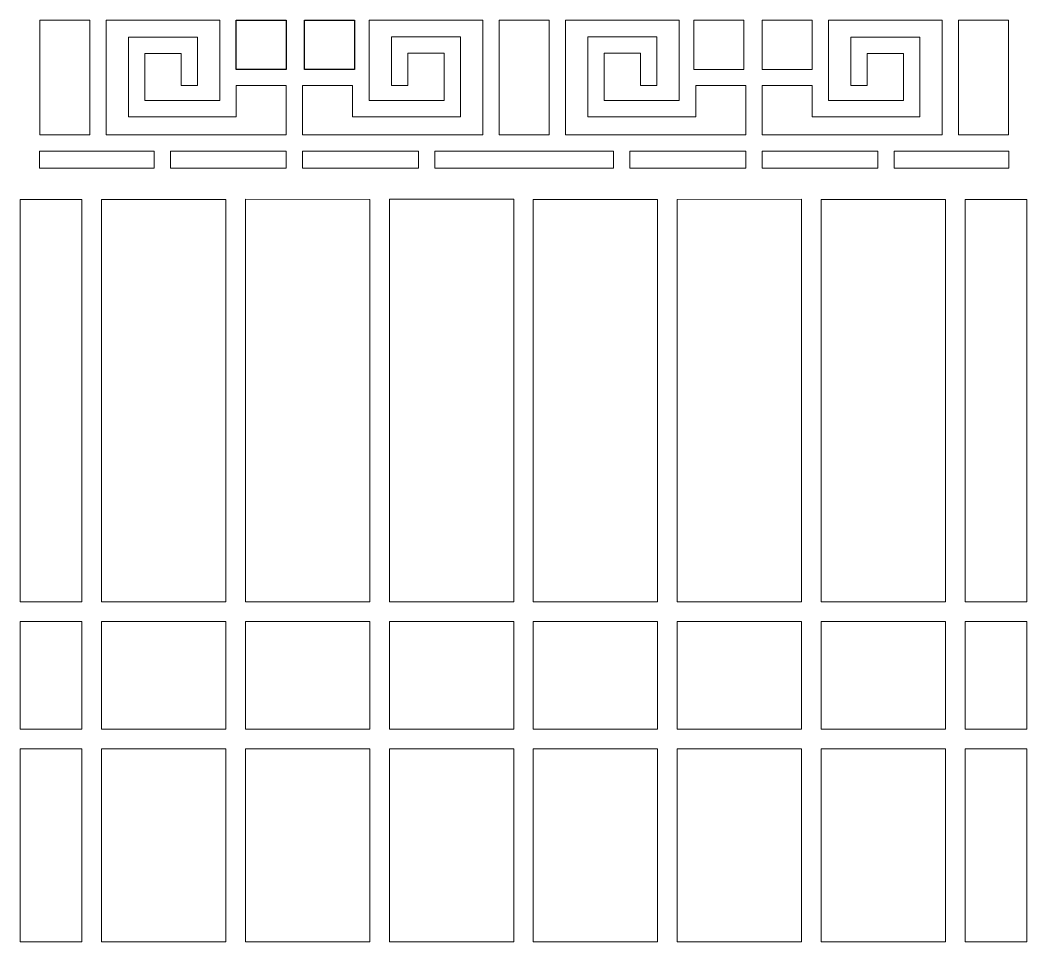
# Model space of a CAD drawing. Header units: centimetres. Extents: x 14 to 245, y -125 to 79.
# Drawn here: x 152.3 to 244.7, y -125.2 to -40.5 of the extents above; entities that cross this region are included whole.
import ezdxf

# ---------------------------------------------------------------- set-up
doc = ezdxf.new("R2010")
doc.units = ezdxf.units.CM
doc.header["$MEASUREMENT"] = 0
doc.layers.add('layer 1', color=7, linetype='Continuous')

msp = doc.modelspace()

# ---------------------------------------------------------------- linework, layer by layer
at = {"layer": 'layer 1', "color": 230, "lineweight": 9}
for points in [[(154.07671, -51.06971), (158.66553, -51.06971), (158.66553, -40.52635), (154.07671, -40.52635), (154.07671, -51.06971)], [(154.07378, -54.11718), (164.58172, -54.11718), (164.58172, -52.56898), (154.07378, -52.56898), (154.07378, -54.11718)], [(178.20519, -54.11692), (188.82783, -54.11692), (188.82783, -52.56872), (178.20519, -52.56872), (178.20519, -54.11692)], [(220.37193, -54.11895), (230.99457, -54.11895), (230.99457, -52.57075), (220.37193, -52.57075), (220.37193, -54.11895)]]:
    msp.add_lwpolyline(points, close=True, dxfattribs=at)
for points, knots in [([(170.60883, -47.91744), (170.60883, -47.91744), (170.60883, -40.52874), (170.60883, -40.52874), (170.60883, -40.52874), (170.60883, -40.52874), (160.17016, -40.52908), (160.17016, -40.52908), (160.17016, -40.52908), (160.17016, -40.52908), (160.17016, -51.06881), (160.17016, -51.06881), (160.17016, -51.06881), (160.17016, -51.06881), (176.70464, -51.06881), (176.70464, -51.06881), (176.70464, -51.06881), (176.70464, -51.06881), (176.70464, -46.54097), (176.70464, -46.54097), (176.70464, -46.54097), (176.70464, -46.54097), (172.11136, -46.54097), (172.11136, -46.54097), (172.11136, -46.54097), (172.11136, -46.54097), (172.11136, -49.41773), (172.11136, -49.41773), (172.11136, -49.41773), (172.11136, -49.41773), (162.22679, -49.41773), (162.22679, -49.41773), (162.22679, -49.41773), (162.22679, -49.41773), (162.22679, -42.07556), (162.22679, -42.07556), (162.22679, -42.07556), (162.22679, -42.07556), (168.55232, -42.07533), (168.55232, -42.07533), (168.55232, -42.07533), (168.55232, -42.07533), (168.55279, -46.54082), (168.55279, -46.54082), (168.55279, -46.54082), (168.55279, -46.54082), (167.05292, -46.54089), (167.05292, -46.54089), (167.05292, -46.54089), (167.05292, -46.54089), (167.05292, -43.57531), (167.05292, -43.57531), (167.05292, -43.57531), (167.05292, -43.57531), (163.72682, -43.57531), (163.72682, -43.57531), (163.72682, -43.57531), (163.72682, -43.57531), (163.72682, -47.91758), (163.72682, -47.91758), (163.72682, -47.91758), (163.72682, -47.91758), (170.60883, -47.91744), (170.60883, -47.91744)], [0, 0, 0, 0, 0.05882353, 0.05882353, 0.05882353, 0.05882353, 0.11764706, 0.11764706, 0.11764706, 0.11764706, 0.17647059, 0.17647059, 0.17647059, 0.17647059, 0.23529412, 0.23529412, 0.23529412, 0.23529412, 0.29411765, 0.29411765, 0.29411765, 0.29411765, 0.35294118, 0.35294118, 0.35294118, 0.35294118, 0.41176471, 0.41176471, 0.41176471, 0.41176471, 0.47058824, 0.47058824, 0.47058824, 0.47058824, 0.52941176, 0.52941176, 0.52941176, 0.52941176, 0.58823529, 0.58823529, 0.58823529, 0.58823529, 0.64705882, 0.64705882, 0.64705882, 0.64705882, 0.70588235, 0.70588235, 0.70588235, 0.70588235, 0.76470588, 0.76470588, 0.76470588, 0.76470588, 0.82352941, 0.82352941, 0.82352941, 0.82352941, 0.88235294, 0.88235294, 0.88235294, 0.88235294, 1, 1, 1, 1]), ([(184.30016, -47.91541), (184.30016, -47.91541), (184.30016, -40.52671), (184.30016, -40.52671), (184.30016, -40.52671), (184.30016, -40.52671), (194.73883, -40.52705), (194.73883, -40.52705), (194.73883, -40.52705), (194.73883, -40.52705), (194.73883, -51.06678), (194.73883, -51.06678), (194.73883, -51.06678), (194.73883, -51.06678), (178.20435, -51.06678), (178.20435, -51.06678), (178.20435, -51.06678), (178.20435, -51.06678), (178.20435, -46.53894), (178.20435, -46.53894), (178.20435, -46.53894), (178.20435, -46.53894), (182.79763, -46.53894), (182.79763, -46.53894), (182.79763, -46.53894), (182.79763, -46.53894), (182.79763, -49.4157), (182.79763, -49.4157), (182.79763, -49.4157), (182.79763, -49.4157), (192.6822, -49.4157), (192.6822, -49.4157), (192.6822, -49.4157), (192.6822, -49.4157), (192.6822, -42.07353), (192.6822, -42.07353), (192.6822, -42.07353), (192.6822, -42.07353), (186.35667, -42.0733), (186.35667, -42.0733), (186.35667, -42.0733), (186.35667, -42.0733), (186.3562, -46.53879), (186.3562, -46.53879), (186.3562, -46.53879), (186.3562, -46.53879), (187.85607, -46.53886), (187.85607, -46.53886), (187.85607, -46.53886), (187.85607, -46.53886), (187.85607, -43.57328), (187.85607, -43.57328), (187.85607, -43.57328), (187.85607, -43.57328), (191.18217, -43.57328), (191.18217, -43.57328), (191.18217, -43.57328), (191.18217, -43.57328), (191.18217, -47.91555), (191.18217, -47.91555), (191.18217, -47.91555), (191.18217, -47.91555), (184.30016, -47.91541), (184.30016, -47.91541)], [0, 0, 0, 0, 0.05882353, 0.05882353, 0.05882353, 0.05882353, 0.11764706, 0.11764706, 0.11764706, 0.11764706, 0.17647059, 0.17647059, 0.17647059, 0.17647059, 0.23529412, 0.23529412, 0.23529412, 0.23529412, 0.29411765, 0.29411765, 0.29411765, 0.29411765, 0.35294118, 0.35294118, 0.35294118, 0.35294118, 0.41176471, 0.41176471, 0.41176471, 0.41176471, 0.47058824, 0.47058824, 0.47058824, 0.47058824, 0.52941176, 0.52941176, 0.52941176, 0.52941176, 0.58823529, 0.58823529, 0.58823529, 0.58823529, 0.64705882, 0.64705882, 0.64705882, 0.64705882, 0.70588235, 0.70588235, 0.70588235, 0.70588235, 0.76470588, 0.76470588, 0.76470588, 0.76470588, 0.82352941, 0.82352941, 0.82352941, 0.82352941, 0.88235294, 0.88235294, 0.88235294, 0.88235294, 1, 1, 1, 1]), ([(200.83228, -51.06768), (200.83228, -51.06768), (196.24345, -51.06768), (196.24345, -51.06768), (196.24345, -51.06768), (196.24345, -51.06768), (196.24345, -40.52431), (196.24345, -40.52431), (196.24345, -40.52431), (196.24345, -40.52431), (200.83228, -40.52431), (200.83228, -40.52431), (200.83228, -40.52431), (200.83228, -40.52431), (200.83228, -51.06768), (200.83228, -51.06768)], [0, 0, 0, 0, 0.2, 0.2, 0.2, 0.2, 0.4, 0.4, 0.4, 0.4, 0.6, 0.6, 0.6, 0.6, 1, 1, 1, 1]), ([(212.77557, -47.91541), (212.77557, -47.91541), (212.77557, -40.52671), (212.77557, -40.52671), (212.77557, -40.52671), (212.77557, -40.52671), (202.3369, -40.52705), (202.3369, -40.52705), (202.3369, -40.52705), (202.3369, -40.52705), (202.3369, -51.06678), (202.3369, -51.06678), (202.3369, -51.06678), (202.3369, -51.06678), (218.87138, -51.06678), (218.87138, -51.06678), (218.87138, -51.06678), (218.87138, -51.06678), (218.87138, -46.53894), (218.87138, -46.53894), (218.87138, -46.53894), (218.87138, -46.53894), (214.2781, -46.53894), (214.2781, -46.53894), (214.2781, -46.53894), (214.2781, -46.53894), (214.2781, -49.4157), (214.2781, -49.4157), (214.2781, -49.4157), (214.2781, -49.4157), (204.39353, -49.4157), (204.39353, -49.4157), (204.39353, -49.4157), (204.39353, -49.4157), (204.39353, -42.07353), (204.39353, -42.07353), (204.39353, -42.07353), (204.39353, -42.07353), (210.71906, -42.0733), (210.71906, -42.0733), (210.71906, -42.0733), (210.71906, -42.0733), (210.71953, -46.53879), (210.71953, -46.53879), (210.71953, -46.53879), (210.71953, -46.53879), (209.21966, -46.53886), (209.21966, -46.53886), (209.21966, -46.53886), (209.21966, -46.53886), (209.21966, -43.57328), (209.21966, -43.57328), (209.21966, -43.57328), (209.21966, -43.57328), (205.89356, -43.57328), (205.89356, -43.57328), (205.89356, -43.57328), (205.89356, -43.57328), (205.89356, -47.91555), (205.89356, -47.91555), (205.89356, -47.91555), (205.89356, -47.91555), (212.77557, -47.91541), (212.77557, -47.91541)], [0, 0, 0, 0, 0.05882353, 0.05882353, 0.05882353, 0.05882353, 0.11764706, 0.11764706, 0.11764706, 0.11764706, 0.17647059, 0.17647059, 0.17647059, 0.17647059, 0.23529412, 0.23529412, 0.23529412, 0.23529412, 0.29411765, 0.29411765, 0.29411765, 0.29411765, 0.35294118, 0.35294118, 0.35294118, 0.35294118, 0.41176471, 0.41176471, 0.41176471, 0.41176471, 0.47058824, 0.47058824, 0.47058824, 0.47058824, 0.52941176, 0.52941176, 0.52941176, 0.52941176, 0.58823529, 0.58823529, 0.58823529, 0.58823529, 0.64705882, 0.64705882, 0.64705882, 0.64705882, 0.70588235, 0.70588235, 0.70588235, 0.70588235, 0.76470588, 0.76470588, 0.76470588, 0.76470588, 0.82352941, 0.82352941, 0.82352941, 0.82352941, 0.88235294, 0.88235294, 0.88235294, 0.88235294, 1, 1, 1, 1]), ([(218.71074, -40.52673), (218.71074, -40.52673), (218.71074, -45.04296), (218.71074, -45.04296), (218.71074, -45.04296), (218.71074, -45.04296), (214.11426, -45.04296), (214.11426, -45.04296), (214.11426, -45.04296), (214.11426, -45.04296), (214.11426, -40.52673), (214.11426, -40.52673), (214.11426, -40.52673), (214.11426, -40.52673), (218.71074, -40.52673), (218.71074, -40.52673)], [0, 0, 0, 0, 0.2, 0.2, 0.2, 0.2, 0.4, 0.4, 0.4, 0.4, 0.6, 0.6, 0.6, 0.6, 1, 1, 1, 1]), ([(224.96701, -40.52673), (224.96701, -40.52673), (224.96702, -45.04296), (224.96702, -45.04296), (224.96702, -45.04296), (224.96702, -45.04296), (220.37054, -45.04296), (220.37054, -45.04296), (220.37054, -45.04296), (220.37054, -45.04296), (220.37054, -40.52673), (220.37054, -40.52673), (220.37054, -40.52673), (220.37054, -40.52673), (224.96701, -40.52673), (224.96701, -40.52673)], [0, 0, 0, 0, 0.2, 0.2, 0.2, 0.2, 0.4, 0.4, 0.4, 0.4, 0.6, 0.6, 0.6, 0.6, 1, 1, 1, 1]), ([(226.4669, -47.91744), (226.4669, -47.91744), (226.4669, -40.52874), (226.4669, -40.52874), (226.4669, -40.52874), (226.4669, -40.52874), (236.90557, -40.52908), (236.90557, -40.52908), (236.90557, -40.52908), (236.90557, -40.52908), (236.90557, -51.06881), (236.90557, -51.06881), (236.90557, -51.06881), (236.90557, -51.06881), (220.37109, -51.06881), (220.37109, -51.06881), (220.37109, -51.06881), (220.37109, -51.06881), (220.37109, -46.54097), (220.37109, -46.54097), (220.37109, -46.54097), (220.37109, -46.54097), (224.96437, -46.54097), (224.96437, -46.54097), (224.96437, -46.54097), (224.96437, -46.54097), (224.96437, -49.41773), (224.96437, -49.41773), (224.96437, -49.41773), (224.96437, -49.41773), (234.84894, -49.41773), (234.84894, -49.41773), (234.84894, -49.41773), (234.84894, -49.41773), (234.84894, -42.07556), (234.84894, -42.07556), (234.84894, -42.07556), (234.84894, -42.07556), (228.52341, -42.07533), (228.52341, -42.07533), (228.52341, -42.07533), (228.52341, -42.07533), (228.52294, -46.54082), (228.52294, -46.54082), (228.52294, -46.54082), (228.52294, -46.54082), (230.02281, -46.54089), (230.02281, -46.54089), (230.02281, -46.54089), (230.02281, -46.54089), (230.02281, -43.57531), (230.02281, -43.57531), (230.02281, -43.57531), (230.02281, -43.57531), (233.34891, -43.57531), (233.34891, -43.57531), (233.34891, -43.57531), (233.34891, -43.57531), (233.34891, -47.91758), (233.34891, -47.91758), (233.34891, -47.91758), (233.34891, -47.91758), (226.4669, -47.91744), (226.4669, -47.91744)], [0, 0, 0, 0, 0.05882353, 0.05882353, 0.05882353, 0.05882353, 0.11764706, 0.11764706, 0.11764706, 0.11764706, 0.17647059, 0.17647059, 0.17647059, 0.17647059, 0.23529412, 0.23529412, 0.23529412, 0.23529412, 0.29411765, 0.29411765, 0.29411765, 0.29411765, 0.35294118, 0.35294118, 0.35294118, 0.35294118, 0.41176471, 0.41176471, 0.41176471, 0.41176471, 0.47058824, 0.47058824, 0.47058824, 0.47058824, 0.52941176, 0.52941176, 0.52941176, 0.52941176, 0.58823529, 0.58823529, 0.58823529, 0.58823529, 0.64705882, 0.64705882, 0.64705882, 0.64705882, 0.70588235, 0.70588235, 0.70588235, 0.70588235, 0.76470588, 0.76470588, 0.76470588, 0.76470588, 0.82352941, 0.82352941, 0.82352941, 0.82352941, 0.88235294, 0.88235294, 0.88235294, 0.88235294, 1, 1, 1, 1]), ([(242.99902, -51.06971), (242.99902, -51.06971), (238.41019, -51.06971), (238.41019, -51.06971), (238.41019, -51.06971), (238.41019, -51.06971), (238.41019, -40.52634), (238.41019, -40.52634), (238.41019, -40.52634), (238.41019, -40.52634), (242.99902, -40.52634), (242.99902, -40.52634), (242.99902, -40.52634), (242.99902, -40.52634), (242.99902, -51.06971), (242.99902, -51.06971)], [0, 0, 0, 0, 0.2, 0.2, 0.2, 0.2, 0.4, 0.4, 0.4, 0.4, 0.6, 0.6, 0.6, 0.6, 1, 1, 1, 1]), ([(176.7038, -54.11895), (176.7038, -54.11895), (166.08114, -54.11895), (166.08114, -54.11895), (166.08114, -54.11895), (166.08114, -54.11895), (166.08114, -52.57074), (166.08114, -52.57074), (166.08114, -52.57074), (166.08114, -52.57074), (176.7038, -52.57074), (176.7038, -52.57074), (176.7038, -52.57074), (176.7038, -52.57074), (176.7038, -54.11895), (176.7038, -54.11895)], [0, 0, 0, 0, 0.2, 0.2, 0.2, 0.2, 0.4, 0.4, 0.4, 0.4, 0.6, 0.6, 0.6, 0.6, 1, 1, 1, 1]), ([(190.32725, -54.11515), (190.32725, -54.11515), (190.32725, -52.56694), (190.32725, -52.56694), (190.32725, -52.56694), (190.32725, -52.56694), (206.74848, -52.56694), (206.74848, -52.56694), (206.74848, -52.56694), (206.74848, -52.56694), (206.74848, -54.11515), (206.74848, -54.11515), (206.74848, -54.11515), (206.74848, -54.11515), (190.32725, -54.11515), (190.32725, -54.11515)], [0, 0, 0, 0, 0.2, 0.2, 0.2, 0.2, 0.4, 0.4, 0.4, 0.4, 0.6, 0.6, 0.6, 0.6, 1, 1, 1, 1]), ([(218.87054, -54.11692), (218.87054, -54.11692), (208.24788, -54.11692), (208.24788, -54.11692), (208.24788, -54.11692), (208.24788, -54.11692), (208.24788, -52.56871), (208.24788, -52.56871), (208.24788, -52.56871), (208.24788, -52.56871), (218.87054, -52.56871), (218.87054, -52.56871), (218.87054, -52.56871), (218.87054, -52.56871), (218.87054, -54.11692), (218.87054, -54.11692)], [0, 0, 0, 0, 0.2, 0.2, 0.2, 0.2, 0.4, 0.4, 0.4, 0.4, 0.6, 0.6, 0.6, 0.6, 1, 1, 1, 1]), ([(243.00195, -54.11718), (243.00195, -54.11718), (232.49399, -54.11718), (232.49399, -54.11718), (232.49399, -54.11718), (232.49399, -54.11718), (232.49399, -52.56897), (232.49399, -52.56897), (232.49399, -52.56897), (232.49399, -52.56897), (243.00195, -52.56897), (243.00195, -52.56897), (243.00195, -52.56897), (243.00195, -52.56897), (243.00195, -54.11718), (243.00195, -54.11718)], [0, 0, 0, 0, 0.2, 0.2, 0.2, 0.2, 0.4, 0.4, 0.4, 0.4, 0.6, 0.6, 0.6, 0.6, 1, 1, 1, 1]), ([(152.28356, -56.99388), (152.28356, -56.99388), (152.2832, -93.94142), (152.2832, -93.94142), (152.2832, -93.94142), (152.2832, -93.94142), (157.9524, -93.94142), (157.9524, -93.94142), (157.9524, -93.94142), (157.9524, -93.94142), (157.9524, -56.99308), (157.9524, -56.99308), (157.9524, -56.99308), (157.9524, -56.99308), (152.28356, -56.99388), (152.28356, -56.99388)], [0, 0, 0, 0, 0.2, 0.2, 0.2, 0.2, 0.4, 0.4, 0.4, 0.4, 0.6, 0.6, 0.6, 0.6, 1, 1, 1, 1]), ([(159.75239, -93.9414), (159.75239, -93.9414), (159.75239, -56.99308), (159.75239, -56.99308), (159.75239, -56.99308), (159.75239, -56.99308), (171.16039, -56.99308), (171.16039, -56.99308), (171.16039, -56.99308), (171.16039, -56.99308), (171.1604, -93.94142), (171.1604, -93.94142), (171.1604, -93.94142), (171.1604, -93.94142), (159.75239, -93.9414), (159.75239, -93.9414)], [0, 0, 0, 0, 0.2, 0.2, 0.2, 0.2, 0.4, 0.4, 0.4, 0.4, 0.6, 0.6, 0.6, 0.6, 1, 1, 1, 1]), ([(172.9604, -93.94143), (172.9604, -93.94143), (172.9604, -56.97356), (172.9604, -56.97356), (172.9604, -56.97356), (172.9604, -56.97356), (184.36841, -56.99308), (184.36841, -56.99308), (184.36841, -56.99308), (184.36841, -56.99308), (184.36841, -93.94142), (184.36841, -93.94142), (184.36841, -93.94142), (184.36841, -93.94142), (172.9604, -93.94143), (172.9604, -93.94143)], [0, 0, 0, 0, 0.2, 0.2, 0.2, 0.2, 0.4, 0.4, 0.4, 0.4, 0.6, 0.6, 0.6, 0.6, 1, 1, 1, 1]), ([(186.1684, -56.97356), (186.1684, -56.97356), (186.1684, -93.94143), (186.1684, -93.94143), (186.1684, -93.94143), (186.1684, -93.94143), (197.5764, -93.94143), (197.5764, -93.94143), (197.5764, -93.94143), (197.5764, -93.94143), (197.5764, -56.97356), (197.5764, -56.97356), (197.5764, -56.97356), (197.5764, -56.97356), (186.1684, -56.97356), (186.1684, -56.97356)], [0, 0, 0, 0, 0.2, 0.2, 0.2, 0.2, 0.4, 0.4, 0.4, 0.4, 0.6, 0.6, 0.6, 0.6, 1, 1, 1, 1]), ([(210.78441, -56.99308), (210.78441, -56.99308), (210.7844, -93.94141), (210.7844, -93.94141), (210.7844, -93.94141), (210.7844, -93.94141), (199.3764, -93.94142), (199.3764, -93.94142), (199.3764, -93.94142), (199.3764, -93.94142), (199.37641, -56.99308), (199.37641, -56.99308), (199.37641, -56.99308), (199.37641, -56.99308), (210.78441, -56.99308), (210.78441, -56.99308)], [0, 0, 0, 0, 0.2, 0.2, 0.2, 0.2, 0.4, 0.4, 0.4, 0.4, 0.6, 0.6, 0.6, 0.6, 1, 1, 1, 1]), ([(223.9924, -93.94141), (223.9924, -93.94141), (212.5844, -93.94142), (212.5844, -93.94142), (212.5844, -93.94142), (212.5844, -93.94142), (212.58439, -56.99308), (212.58439, -56.99308), (212.58439, -56.99308), (212.58439, -56.99308), (223.9924, -56.97356), (223.9924, -56.97356), (223.9924, -56.97356), (223.9924, -56.97356), (223.9924, -93.94141), (223.9924, -93.94141)], [0, 0, 0, 0, 0.2, 0.2, 0.2, 0.2, 0.4, 0.4, 0.4, 0.4, 0.6, 0.6, 0.6, 0.6, 1, 1, 1, 1]), ([(237.2004, -93.94143), (237.2004, -93.94143), (225.7924, -93.94142), (225.7924, -93.94142), (225.7924, -93.94142), (225.7924, -93.94142), (225.79241, -56.99308), (225.79241, -56.99308), (225.79241, -56.99308), (225.79241, -56.99308), (237.20041, -56.99308), (237.20041, -56.99308), (237.20041, -56.99308), (237.20041, -56.99308), (237.2004, -93.94143), (237.2004, -93.94143)], [0, 0, 0, 0, 0.2, 0.2, 0.2, 0.2, 0.4, 0.4, 0.4, 0.4, 0.6, 0.6, 0.6, 0.6, 1, 1, 1, 1]), ([(244.6703, -56.99362), (244.6703, -56.99362), (244.67024, -93.94142), (244.67024, -93.94142), (244.67024, -93.94142), (244.67024, -93.94142), (239.0004, -93.94142), (239.0004, -93.94142), (239.0004, -93.94142), (239.0004, -93.94142), (239.0004, -56.99308), (239.0004, -56.99308), (239.0004, -56.99308), (239.0004, -56.99308), (244.6703, -56.99362), (244.6703, -56.99362)], [0, 0, 0, 0, 0.2, 0.2, 0.2, 0.2, 0.4, 0.4, 0.4, 0.4, 0.6, 0.6, 0.6, 0.6, 1, 1, 1, 1]), ([(152.28256, -95.74142), (152.28256, -95.74142), (157.9524, -95.74142), (157.9524, -95.74142), (157.9524, -95.74142), (157.9524, -95.74142), (157.9524, -105.62542), (157.9524, -105.62542), (157.9524, -105.62542), (157.9524, -105.62542), (152.28261, -105.62542), (152.28261, -105.62542), (152.28261, -105.62542), (152.28261, -105.62542), (152.28256, -95.74142), (152.28256, -95.74142)], [0, 0, 0, 0, 0.2, 0.2, 0.2, 0.2, 0.4, 0.4, 0.4, 0.4, 0.6, 0.6, 0.6, 0.6, 1, 1, 1, 1]), ([(159.75239, -105.62544), (159.75239, -105.62544), (159.75237, -95.74142), (159.75237, -95.74142), (159.75237, -95.74142), (159.75237, -95.74142), (171.16039, -95.74142), (171.16039, -95.74142), (171.16039, -95.74142), (171.16039, -95.74142), (171.16039, -105.62542), (171.16039, -105.62542), (171.16039, -105.62542), (171.16039, -105.62542), (159.75239, -105.62544), (159.75239, -105.62544)], [0, 0, 0, 0, 0.2, 0.2, 0.2, 0.2, 0.4, 0.4, 0.4, 0.4, 0.6, 0.6, 0.6, 0.6, 1, 1, 1, 1]), ([(184.3684, -105.62542), (184.3684, -105.62542), (184.36841, -95.74142), (184.36841, -95.74142), (184.36841, -95.74142), (184.36841, -95.74142), (172.9604, -95.74142), (172.9604, -95.74142), (172.9604, -95.74142), (172.9604, -95.74142), (172.9604, -105.6254), (172.9604, -105.6254), (172.9604, -105.6254), (172.9604, -105.6254), (184.3684, -105.62542), (184.3684, -105.62542)], [0, 0, 0, 0, 0.2, 0.2, 0.2, 0.2, 0.4, 0.4, 0.4, 0.4, 0.6, 0.6, 0.6, 0.6, 1, 1, 1, 1]), ([(186.16839, -105.62542), (186.16839, -105.62542), (186.16839, -95.74142), (186.16839, -95.74142), (186.16839, -95.74142), (186.16839, -95.74142), (197.5764, -95.74142), (197.5764, -95.74142), (197.5764, -95.74142), (197.5764, -95.74142), (197.5764, -105.62544), (197.5764, -105.62544), (197.5764, -105.62544), (197.5764, -105.62544), (186.16839, -105.62542), (186.16839, -105.62542)], [0, 0, 0, 0, 0.2, 0.2, 0.2, 0.2, 0.4, 0.4, 0.4, 0.4, 0.6, 0.6, 0.6, 0.6, 1, 1, 1, 1]), ([(210.7844, -105.62544), (210.7844, -105.62544), (210.7844, -95.74142), (210.7844, -95.74142), (210.7844, -95.74142), (210.7844, -95.74142), (199.3764, -95.74142), (199.3764, -95.74142), (199.3764, -95.74142), (199.3764, -95.74142), (199.3764, -105.6254), (199.3764, -105.6254), (199.3764, -105.6254), (199.3764, -105.6254), (210.7844, -105.62544), (210.7844, -105.62544)], [0, 0, 0, 0, 0.2, 0.2, 0.2, 0.2, 0.4, 0.4, 0.4, 0.4, 0.6, 0.6, 0.6, 0.6, 1, 1, 1, 1]), ([(223.9924, -105.62542), (223.9924, -105.62542), (223.9924, -95.74143), (223.9924, -95.74143), (223.9924, -95.74143), (223.9924, -95.74143), (212.58439, -95.74142), (212.58439, -95.74142), (212.58439, -95.74142), (212.58439, -95.74142), (212.58439, -105.62544), (212.58439, -105.62544), (212.58439, -105.62544), (212.58439, -105.62544), (223.9924, -105.62542), (223.9924, -105.62542)], [0, 0, 0, 0, 0.2, 0.2, 0.2, 0.2, 0.4, 0.4, 0.4, 0.4, 0.6, 0.6, 0.6, 0.6, 1, 1, 1, 1]), ([(237.2004, -105.62542), (237.2004, -105.62542), (237.2004, -95.74142), (237.2004, -95.74142), (237.2004, -95.74142), (237.2004, -95.74142), (225.7924, -95.74142), (225.7924, -95.74142), (225.7924, -95.74142), (225.7924, -95.74142), (225.7924, -105.62542), (225.7924, -105.62542), (225.7924, -105.62542), (225.7924, -105.62542), (237.2004, -105.62542), (237.2004, -105.62542)], [0, 0, 0, 0, 0.2, 0.2, 0.2, 0.2, 0.4, 0.4, 0.4, 0.4, 0.6, 0.6, 0.6, 0.6, 1, 1, 1, 1]), ([(244.67024, -95.74142), (244.67024, -95.74142), (244.67019, -105.62542), (244.67019, -105.62542), (244.67019, -105.62542), (244.67019, -105.62542), (239.0004, -105.62542), (239.0004, -105.62542), (239.0004, -105.62542), (239.0004, -105.62542), (239.0004, -95.74142), (239.0004, -95.74142), (239.0004, -95.74142), (239.0004, -95.74142), (244.67024, -95.74142), (244.67024, -95.74142)], [0, 0, 0, 0, 0.2, 0.2, 0.2, 0.2, 0.4, 0.4, 0.4, 0.4, 0.6, 0.6, 0.6, 0.6, 1, 1, 1, 1]), ([(152.28316, -107.42542), (152.28316, -107.42542), (152.28364, -125.15608), (152.28364, -125.15608), (152.28364, -125.15608), (152.28364, -125.15608), (157.9524, -125.15459), (157.9524, -125.15459), (157.9524, -125.15459), (157.9524, -125.15459), (157.9524, -107.42542), (157.9524, -107.42542), (157.9524, -107.42542), (157.9524, -107.42542), (152.28316, -107.42542), (152.28316, -107.42542)], [0, 0, 0, 0, 0.2, 0.2, 0.2, 0.2, 0.4, 0.4, 0.4, 0.4, 0.6, 0.6, 0.6, 0.6, 1, 1, 1, 1]), ([(171.16039, -125.1546), (171.16039, -125.1546), (159.75239, -125.15459), (159.75239, -125.15459), (159.75239, -125.15459), (159.75239, -125.15459), (159.75239, -107.42542), (159.75239, -107.42542), (159.75239, -107.42542), (159.75239, -107.42542), (171.16039, -107.42541), (171.16039, -107.42541), (171.16039, -107.42541), (171.16039, -107.42541), (171.16039, -125.1546), (171.16039, -125.1546)], [0, 0, 0, 0, 0.2, 0.2, 0.2, 0.2, 0.4, 0.4, 0.4, 0.4, 0.6, 0.6, 0.6, 0.6, 1, 1, 1, 1]), ([(184.3684, -125.1546), (184.3684, -125.1546), (172.9604, -125.1546), (172.9604, -125.1546), (172.9604, -125.1546), (172.9604, -125.1546), (172.9604, -107.42542), (172.9604, -107.42542), (172.9604, -107.42542), (172.9604, -107.42542), (184.3684, -107.42541), (184.3684, -107.42541), (184.3684, -107.42541), (184.3684, -107.42541), (184.3684, -125.1546), (184.3684, -125.1546)], [0, 0, 0, 0, 0.2, 0.2, 0.2, 0.2, 0.4, 0.4, 0.4, 0.4, 0.6, 0.6, 0.6, 0.6, 1, 1, 1, 1]), ([(186.16839, -125.1546), (186.16839, -125.1546), (197.5764, -125.1546), (197.5764, -125.1546), (197.5764, -125.1546), (197.5764, -125.1546), (197.5764, -107.42543), (197.5764, -107.42543), (197.5764, -107.42543), (197.5764, -107.42543), (186.16839, -107.42541), (186.16839, -107.42541), (186.16839, -107.42541), (186.16839, -107.42541), (186.16839, -125.1546), (186.16839, -125.1546)], [0, 0, 0, 0, 0.2, 0.2, 0.2, 0.2, 0.4, 0.4, 0.4, 0.4, 0.6, 0.6, 0.6, 0.6, 1, 1, 1, 1]), ([(210.7844, -125.1546), (210.7844, -125.1546), (199.3764, -125.1546), (199.3764, -125.1546), (199.3764, -125.1546), (199.3764, -125.1546), (199.3764, -107.42542), (199.3764, -107.42542), (199.3764, -107.42542), (199.3764, -107.42542), (210.7844, -107.42542), (210.7844, -107.42542), (210.7844, -107.42542), (210.7844, -107.42542), (210.7844, -125.1546), (210.7844, -125.1546)], [0, 0, 0, 0, 0.2, 0.2, 0.2, 0.2, 0.4, 0.4, 0.4, 0.4, 0.6, 0.6, 0.6, 0.6, 1, 1, 1, 1]), ([(223.9924, -125.15461), (223.9924, -125.15461), (212.58439, -125.1546), (212.58439, -125.1546), (212.58439, -125.1546), (212.58439, -125.1546), (212.58439, -107.42541), (212.58439, -107.42541), (212.58439, -107.42541), (212.58439, -107.42541), (223.9924, -107.42543), (223.9924, -107.42543), (223.9924, -107.42543), (223.9924, -107.42543), (223.9924, -125.15461), (223.9924, -125.15461)], [0, 0, 0, 0, 0.2, 0.2, 0.2, 0.2, 0.4, 0.4, 0.4, 0.4, 0.6, 0.6, 0.6, 0.6, 1, 1, 1, 1]), ([(237.2004, -125.1546), (237.2004, -125.1546), (225.7924, -125.1546), (225.7924, -125.1546), (225.7924, -125.1546), (225.7924, -125.1546), (225.7924, -107.42542), (225.7924, -107.42542), (225.7924, -107.42542), (225.7924, -107.42542), (237.2004, -107.42543), (237.2004, -107.42543), (237.2004, -107.42543), (237.2004, -107.42543), (237.2004, -125.1546), (237.2004, -125.1546)], [0, 0, 0, 0, 0.2, 0.2, 0.2, 0.2, 0.4, 0.4, 0.4, 0.4, 0.6, 0.6, 0.6, 0.6, 1, 1, 1, 1]), ([(244.67019, -107.42542), (244.67019, -107.42542), (244.67034, -125.1546), (244.67034, -125.1546), (244.67034, -125.1546), (244.67034, -125.1546), (239.0004, -125.15461), (239.0004, -125.15461), (239.0004, -125.15461), (239.0004, -125.15461), (239.0004, -107.42542), (239.0004, -107.42542), (239.0004, -107.42542), (239.0004, -107.42542), (244.67019, -107.42542), (244.67019, -107.42542)], [0, 0, 0, 0, 0.2, 0.2, 0.2, 0.2, 0.4, 0.4, 0.4, 0.4, 0.6, 0.6, 0.6, 0.6, 1, 1, 1, 1])]:
    msp.add_open_spline(points, degree=3, knots=knots, dxfattribs=at)
at = {"layer": 'layer 1', "color": 230}
for points in [[(172.10871, -40.52873), (172.10871, -40.52873), (172.10871, -45.04296), (172.10871, -45.04296), (172.10871, -45.04296), (172.10871, -45.04296), (176.70519, -45.04296), (176.70519, -45.04296), (176.70519, -45.04296), (176.70519, -45.04296), (176.70519, -40.52875), (176.70519, -40.52875), (176.70519, -40.52875), (176.70519, -40.52875), (172.10871, -40.52873), (172.10871, -40.52873)], [(178.36499, -40.52874), (178.36499, -40.52874), (178.36499, -45.04296), (178.36499, -45.04296), (178.36499, -45.04296), (178.36499, -45.04296), (182.96147, -45.04296), (182.96147, -45.04296), (182.96147, -45.04296), (182.96147, -45.04296), (182.96147, -40.52875), (182.96147, -40.52875), (182.96147, -40.52875), (182.96147, -40.52875), (178.36499, -40.52874), (178.36499, -40.52874)]]:
    msp.add_open_spline(points, degree=3, knots=[0, 0, 0, 0, 0.2, 0.2, 0.2, 0.2, 0.4, 0.4, 0.4, 0.4, 0.6, 0.6, 0.6, 0.6, 1, 1, 1, 1], dxfattribs=at)
at = {"layer": 'layer 1', "color": 250, "lineweight": 9}
for points in [[(172.10871, -40.52873), (172.10871, -40.52873), (172.10871, -45.04296), (172.10871, -45.04296), (172.10871, -45.04296), (172.10871, -45.04296), (176.70519, -45.04296), (176.70519, -45.04296), (176.70519, -45.04296), (176.70519, -45.04296), (176.70519, -40.52875), (176.70519, -40.52875)], [(178.36499, -40.52874), (178.36499, -40.52874), (178.36499, -45.04296), (178.36499, -45.04296), (178.36499, -45.04296), (178.36499, -45.04296), (182.96147, -45.04296), (182.96147, -45.04296), (182.96147, -45.04296), (182.96147, -45.04296), (182.96147, -40.52875), (182.96147, -40.52875)]]:
    msp.add_open_spline(points, degree=3, knots=[0, 0, 0, 0, 0.25, 0.25, 0.25, 0.25, 0.5, 0.5, 0.5, 0.5, 1, 1, 1, 1], dxfattribs=at)
for points in [[(172.10871, -40.52874), (172.10871, -40.52874), (176.70519, -40.52874), (176.70519, -40.52874)], [(178.36499, -40.52874), (178.36499, -40.52874), (182.96147, -40.52874), (182.96147, -40.52874)]]:
    msp.add_open_spline(points, degree=3, dxfattribs=at)

doc.saveas('drawing.dxf')
